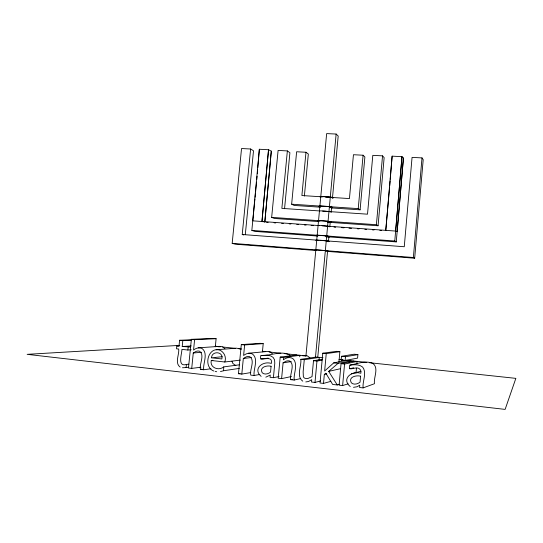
<?xml version="1.0" encoding="UTF-8"?>
<svg xmlns="http://www.w3.org/2000/svg" width="543" height="543" viewBox="0 0 543 543"><rect width="100%" height="100%" fill="white"/><g stroke="black" fill="none" stroke-linecap="round" stroke-linejoin="round"><path stroke-width="0.81" d="M212.897 360.308L211.254 360.491C209.537 367.726 218.748 371.147 223.757 366.892L239.653 364.767M389.718 185.876L390.118 180.921M390.254 179.271L392.134 156.153L401.983 156.669L403.429 158.02L396.261 241.9L325.732 236.653M257.097 176.251L256.791 179.624M257.307 173.719L257.66 169.504M257.803 167.821L259.35 149.264L268.527 149.739L271.296 151.117L264.808 222.135L271.296 151.117M392.134 156.153L385.774 230.354L389.569 187.552M403.429 158.02L397.164 231.623L395.643 231.067L401.983 156.669L394.775 241.011L396.261 241.9M325.345 250.635L327.538 251.409L414.676 258.23L423.207 159.683L422.006 157.904L412.062 157.389L404.264 246.739L319.902 240.366M414.676 258.23L413.372 257.511L422.006 157.904M356.011 373.177L356.459 368.147M356.839 363.959L357.063 361.448L344.567 364.054L341.045 363.674L339.097 385.177L342.619 385.578L348.144 383.813M357.905 354.613L357.593 358.115L345.138 360.484L341.133 360.05L341.472 356.31L354.151 354.212L357.905 354.613L345.477 356.731L341.472 356.31M382.543 155.855L384.145 157.633L378.071 225.766L376.394 224.714L382.543 155.855L372.803 155.352L367.516 214.18L322.617 211.139M353.486 387.329L357.036 386.765L359.778 385.197L359.568 387.505L363.111 387.906C362.262 381.301 367.231 372.973 362.656 367.102C359.174 364.217 354.165 364.604 349.95 365.1C346.902 373.041 356.602 365.167 359.765 369.145C361 370.129 361.027 371.833 360.844 373.272C351.681 370.306 341.058 379.014 350.235 386.541M261.964 221.496L268.527 149.739L261.964 221.496L263.382 221.815M338.913 362.276L339.877 351.688L336.612 351.341L322.766 353.221L320.024 383.005L323.513 383.399L330.836 381.356M363.084 155.223L364.882 157.002L360.104 209.836L358.244 208.614L363.084 155.223L353.445 154.721L349.441 198.575L325.522 197.048M342.619 385.578L344.567 364.054M345.138 360.484L345.477 356.731M259.35 149.264L252.773 220.838L319.671 225.623M318.972 360.64L319.27 357.403L304.277 359.697L303.143 371.812L303.361 376.652A2.776 2.667 81.9 0 0 305.254 378.369L307.772 378.566L312.028 376.625L313.501 360.695L322.318 359.249M305.913 356.181L326.648 133.605L336.131 134.046L338.194 136.028L332.445 198.304M315.476 357.287L336.131 134.046M305.797 381.919L308.499 381.525L311.743 379.666L311.526 382.034L314.994 382.435L316.969 361.068L321.985 360.226M317.73 357.613L327.538 251.409A6.923 0.414 5.3 0 0 326.295 250.764A6.923 0.414 5.3 0 0 317.417 249.929A6.923 0.414 5.3 0 0 315.653 250.289M328.434 241.723L328.882 236.884L326.703 235.961M331.182 211.933L331.712 206.252M323.513 383.399L324.334 374.439L325.834 373.217L332.649 384.444L337.264 384.967L339.694 384.22M339.877 351.688L326.248 353.595L324.646 371.032L333.694 362.88L346.868 360.355M296.654 354.986L280.195 357.097L278.186 378.24L281.6 378.627L291.442 376.523M281.6 378.627L283.093 362.826L285.91 361.265A6.116 5.858 85 0 1 289.745 361.061C295.351 364.923 289.405 374.358 290.729 379.672L294.157 380.059L300.747 378.539M299.716 356.792L299.851 355.326L283.602 357.464L283.378 359.812C286.12 357.457 290.58 356.5 293.471 359.106C298.236 364.984 293.485 373.428 294.157 380.059M320.485 207.195L294.157 205.437L291.645 204.195L296.627 151.768L305.981 152.25L301.888 195.541L322.352 196.844M304.379 196.037L308.336 154.029L305.981 152.25M322.976 357.735L316.033 357.056L300.829 359.33C301.711 365.914 295.894 376.218 302.743 381.172M263.219 343.644L260.083 343.319L241.302 344.608L238.465 373.72L241.805 374.1L243.325 358.468L246.081 356.927A6.048 5.735 88.6 0 1 249.841 356.717C255.332 360.572 249.447 369.858 250.737 375.118L254.097 375.498C253.228 368.982 258.909 359.127 252.488 354.029C249.583 352.387 246.033 353.479 243.61 355.489L244.635 344.961L263.219 343.644L262.425 351.857M319.101 221.612L274.371 218.456L271.663 217.356L278.104 150.431L287.362 150.913L289.901 152.698L284.552 208.743M261.142 376.394C252.502 369.152 262.479 360.572 271.364 363.43C273.326 353.167 257.077 363.83 261.034 355.482L267.237 355.183L270.699 355.903L273.136 357.403L274.568 359.826L274.785 363.247L273.414 377.697L270.041 377.317L270.251 375.064L265.819 377.161M287.362 150.913L281.865 208.383L319.447 210.928A6.903 0.706 5.3 0 1 325.535 211.146A6.903 0.706 5.3 0 1 331.386 212.062M243.719 234.963L242.226 234.501L250.615 148.999L241.54 148.531L232.18 243.352L235.268 244.18L316.413 250.533M245.3 234.583L253.506 150.791L250.615 148.999M317.77 236.062L254.742 231.372L251.837 230.402L254.905 198.969M255.067 197.285L255.481 193.077M255.644 191.401L256.547 182.143M210.956 368.765L203.673 369.763L200.408 369.389C199.152 364.197 204.969 355.102 199.62 351.253A5.959 5.579 -88.4 0 0 195.962 351.464L193.267 352.984L191.72 368.398L188.475 368.032L191.367 339.327L213.06 338.391L216.114 338.71L215.313 346.814M203.673 369.763C202.838 363.335 208.464 353.676 202.206 348.599C199.376 346.984 195.914 348.077 193.559 350.052L194.604 339.674L216.114 338.71M220.472 371.575L223.573 370.74L223.757 366.892M211.254 360.491L224.802 361.998C227.619 354.613 219.929 346.38 212.713 350.934C206.245 355.373 205.675 368.168 213.874 371.059M179.326 345.782L176.821 345.932L176.529 348.796L178.701 349.034C179.468 354.443 174.425 363.029 180.147 367.082M191.197 339.755L179.59 340.271L178.993 346.169L176.821 345.932M190.681 346.991L182.217 346.515L182.815 340.617L191.034 340.237M182.462 367.754L186.1 367.57L186.412 364.455L188.862 364.17M186.412 364.455C177.032 367.251 181.966 353.683 181.925 349.38L187.864 350.031L188.156 347.153M211.519 357.817C211.729 350.452 223.825 351.402 221.856 358.957L211.519 357.817L222.209 356.717M337.264 384.967L328.685 371.378L338.058 363.348L350.961 360.796L349.081 362.405M363.111 387.906L374.46 383.711C373.448 377.528 379.17 368.106 372.892 363.437C365.487 360.084 357.355 363.878 349.95 365.1M351.301 373.855L360.966 371.249M314.994 382.435L320.58 380.955M218.048 346.733L222.196 346.597L224.965 348.674M302.668 355.787L307.012 355.658L309.924 357.796M349.617 368.785L353.676 367.808M324.334 374.439L326.764 373.862M328.685 371.378L340.597 368.663M290.729 379.672L292.31 379.313M273.414 377.697L279.048 376.55M341.045 363.674L353.764 361.095M341.133 360.05L342.721 359.758M254.097 375.498L259.839 374.453M241.805 374.1L250.791 372.573M238.465 373.72L240.121 373.448M283.093 362.826L291.238 361.577M223.573 370.74L239.3 368.398M200.408 369.389L202.044 369.165M191.72 368.398L200.91 367.217M260.688 359.079L268.249 358.122M186.1 367.57L188.55 367.272M224.802 361.998L240.468 360.097M243.325 358.468L251.443 357.518M261.034 355.482C270.292 356.127 281.369 349.984 290.03 355.278M248.321 353.255L268.194 351.396L270.611 352.129L272.342 353.758M193.267 352.984L201.582 352.292M216.128 349.787L236.402 348.172L241.207 349.04M187.864 350.031L191.238 349.78M198.154 347.846L219.474 346.359M182.217 346.515L191.272 345.945M179.774 345.355L27.15 354.341L505.126 409.395L515.85 378.362L369.301 362.69M193.681 339.646L196.994 339.497M320.798 196.369L330.314 196.973A6.896 0.821 5.3 0 1 333.504 197.998M291.645 204.195L358.244 208.614M329.411 206.7L331.556 207.928L360.104 209.836M271.663 217.356L376.394 224.714M327.863 222.23L378.071 225.766M322.053 225.8L395.643 231.067M266.491 222.257L268.174 222.379M274.066 222.8L275.749 222.922M281.647 223.343L283.331 223.465M289.222 223.886L290.912 224.008M296.804 224.429L298.487 224.551M304.385 224.972L306.069 225.094M311.119 225.454L313.644 225.637M333.986 227.096L335.655 227.218M341.493 227.632L343.997 227.816M349.006 228.175L351.511 228.352M357.348 228.773L359.018 228.888M364.862 229.309L366.532 229.431M372.369 229.845L374.039 229.967M379.883 230.388L381.553 230.504M251.837 230.402L394.775 241.011M242.226 234.501L318.313 240.25M232.18 243.352L413.372 257.511M191.367 339.327L194.604 339.674M241.302 344.608L244.635 344.961M322.766 353.221L326.248 353.595M179.59 340.271L182.815 340.617M215.171 346.203L220.22 346.739M222.752 347.011L235.384 348.362M238.75 348.721L241.282 348.993M262.337 351.246L265.703 351.606M269.077 351.966L280.867 353.228M284.233 353.588L306.13 355.93M338.981 359.446L343.19 359.894M346.563 360.253L366.776 362.419M280.195 357.097L283.602 357.464M300.829 359.33L304.277 359.697M313.501 360.695L316.969 361.068M333.694 362.88L338.058 363.348M326.384 236.538L328.882 236.884M318.537 220.648L320.214 220.899M327.728 222.019L330.219 222.392L329.811 226.798L327.605 226.193M319.895 206.069L321.571 206.333M215.238 371.446L216.698 371.731M326.248 240.848L327.707 241.431M235.879 365.588L232.933 363.559L231.942 361.238M328.06 221.313L330.219 222.392A6.91 0.638 5.3 0 0 329.004 221.469A6.91 0.638 5.3 0 0 320.146 220.628A6.91 0.638 5.3 0 0 318.361 221.266M319.705 206.802A6.903 0.747 5.3 0 1 321.504 206.021A6.903 0.747 5.3 0 1 330.354 206.863A6.903 0.747 5.3 0 1 331.556 207.928M315.721 240.277A6.916 0.489 5.3 0 1 321.911 240.373A6.916 0.489 5.3 0 1 329.316 241.438M317.01 235.764A6.916 0.523 5.3 0 1 319.27 235.282A6.916 0.523 5.3 0 1 328.467 236.246A6.916 0.523 5.3 0 1 327.741 236.884M317.356 225.589A6.91 0.597 5.3 0 1 323.275 225.705A6.91 0.597 5.3 0 1 330.042 226.648M320.031 196.871A6.896 0.814 5.3 0 1 325.956 196.831A6.896 0.814 5.3 0 1 332.696 197.883M360.586 376.17L360.05 382.177C357.647 384.077 353.839 385.123 351.335 382.835C347.9 376.937 356.344 375.009 360.586 376.17M271.093 366.26L270.536 372.118C268.262 373.957 264.597 375.009 262.215 372.783C258.984 367.116 266.952 365.12 271.093 366.26"/></g></svg>
